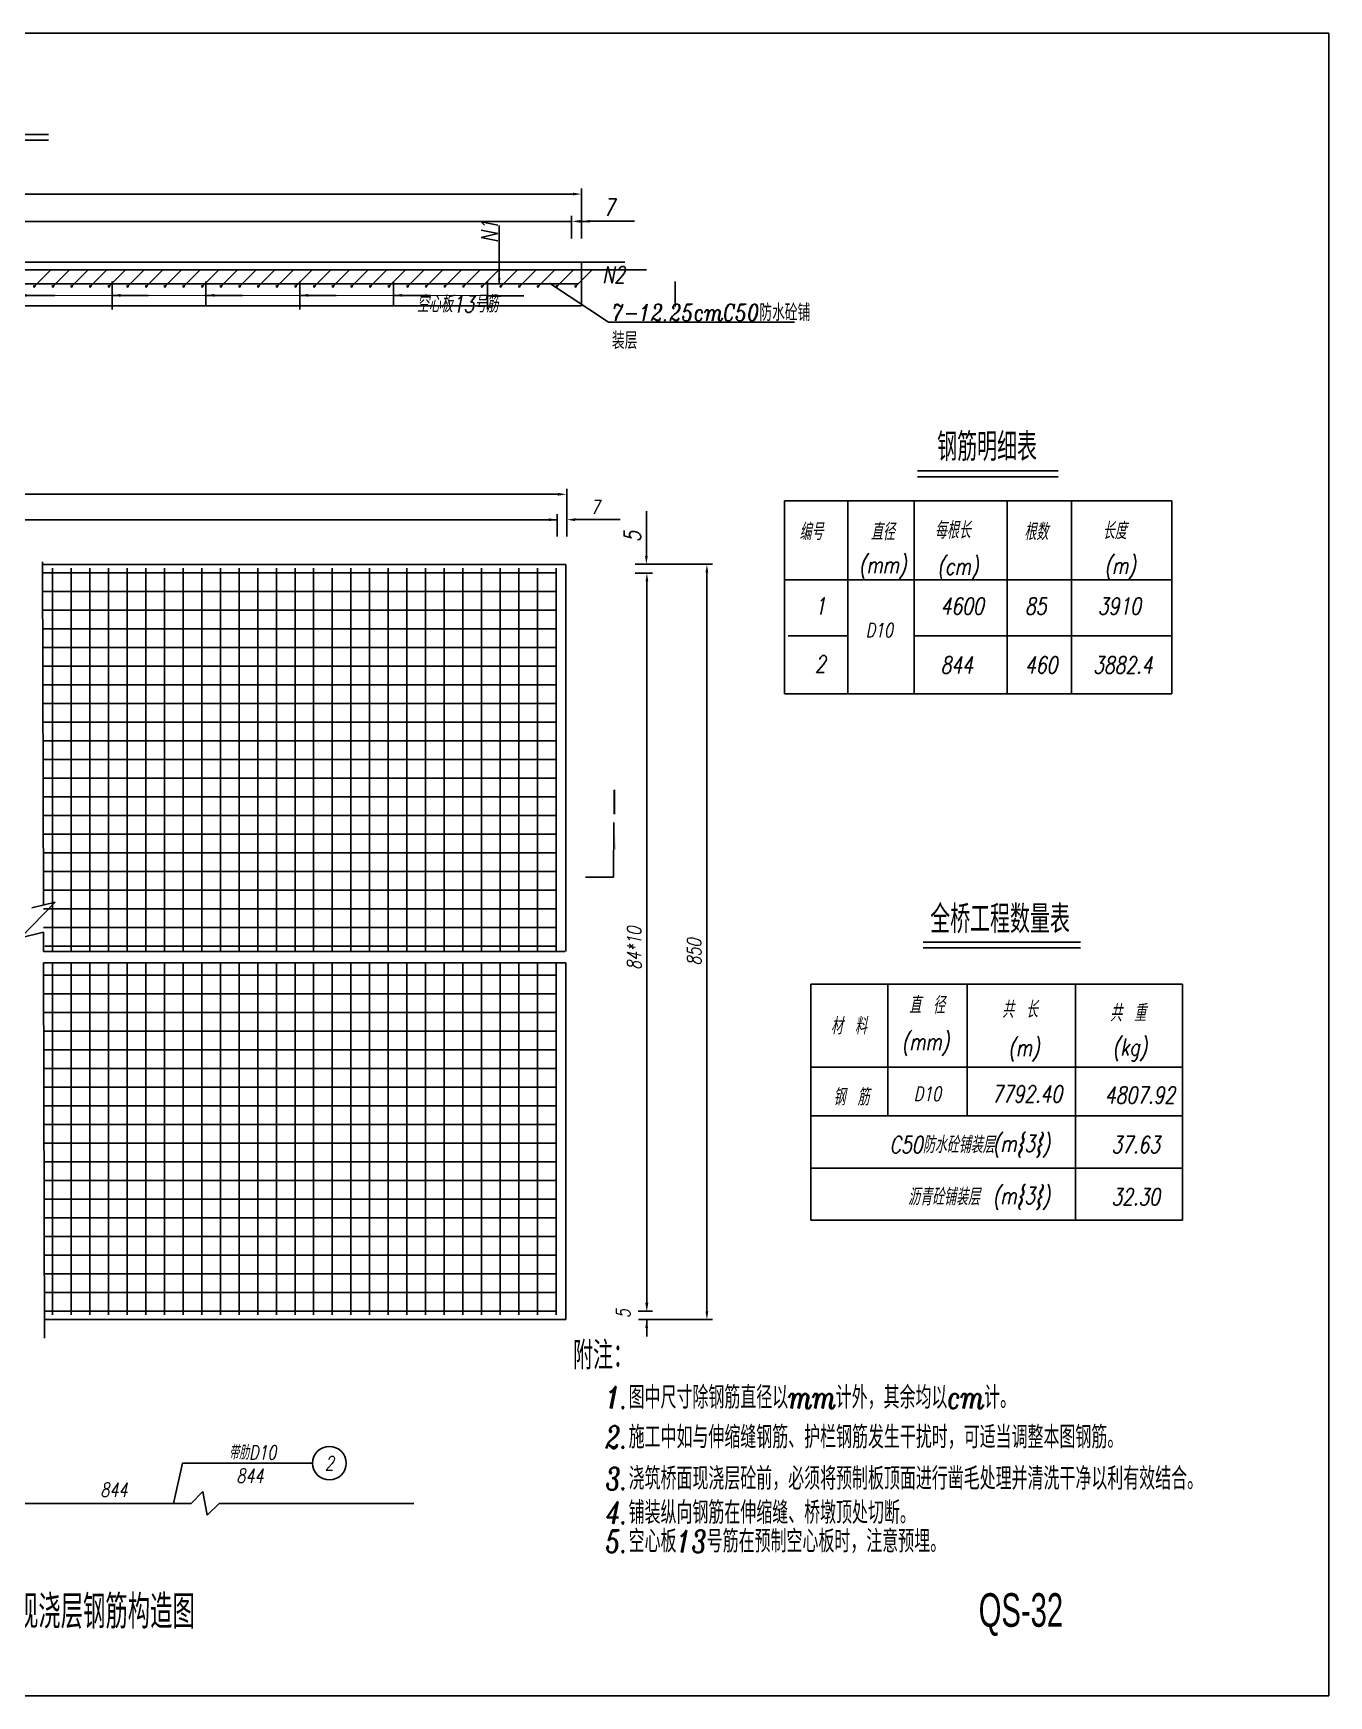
# Model space of a CAD drawing. Header units: millimetres. Extents: x -24082 to -8318, y -18393 to -12453.
# Drawn here: x -18629.5 to -18398.1, y -13047.1 to -12750.1 of the extents above; entities that cross this region are included whole.
import ezdxf
from ezdxf.enums import TextEntityAlignment as Align

# ---------------------------------------------------------------- set-up
doc = ezdxf.new("R2010")
doc.units = ezdxf.units.MM
doc.header["$LTSCALE"] = 12
doc.layers.add('1', color=1, linetype='Continuous')
doc.layers.add('图框', color=5, linetype='Continuous')
doc.layers.add('Dim', color=7, linetype='Continuous', lineweight=18)
doc.styles.add('ffdb', font='italc1.shx', dxfattribs={"width": 0.7, "bigfont": 'fsdb.shx'})
doc.styles.add('HZTXT', font='italc1.shx', dxfattribs={"width": 0.75, "bigfont": 'fsdb.shx'})
doc.styles.get("Standard").update_dxf_attribs({"font": 'italc1.shx', "width": 0.8, "bigfont": 'fsdb.shx'})
doc.styles.add('tk', font='fsdb_e.shx', dxfattribs={"width": 0.75, "bigfont": 'fsdb.shx'})
doc.dimstyles.new('比例20', dxfattribs={"dimtxt": 3, "dimasz": 1.5, "dimexe": 1, "dimexo": 1, "dimgap": 0.5, "dimtad": 1, "dimdec": 1, "dimlfac": 2, "dimdsep": 46, "dimtxsty": 'ffdb', "dimcen": 0, "dimclrd": 3, "dimclre": 3, "dimclrt": 3, "dimadec": 0, "dimazin": 0, "dimtfac": 2.5, "dimtdec": 1, "dimtofl": 0, "dimtmove": 0, "dimatfit": 3, "dimfxl": 1, "dimtolj": 1, "dimtzin": 0, "dimarcsym": 0})

msp = doc.modelspace()

# ---------------------------------------------------------------- linework, layer by layer
at = {"color": 1, "linetype": 'Continuous'}
for p, q in [((-18646.796, -12768.202, -0.7), (-18626.796, -12768.202, -0.7)), ((-18615.435, -12794.442, -0.7), (-18615.435, -12798.922, -0.7)), ((-18598.674, -12794.442, -0.7), (-18598.674, -12798.922, -0.7)), ((-18598.674, -12794.442, -0.7), (-18598.674, -12798.922, -0.7)), ((-18581.913, -12794.442, -0.7), (-18581.913, -12798.922, -0.7)), ((-18565.152, -12794.442, -0.7), (-18565.152, -12798.922, -0.7)), ((-18548.391, -12794.442, -0.7), (-18548.391, -12798.922, -0.7)), ((-18514.869, -12794.442, -0.7), (-18514.869, -12798.922, -0.7)), ((-18532.276, -12794.907, -0.7), (-18636.095, -12794.907, -0.7)), ((-18615.435, -12795.016, -0.7), (-18615.435, -12799.497, -0.7)), ((-18581.913, -12795.016, -0.7), (-18581.913, -12799.497, -0.7)), ((-18548.391, -12795.016, -0.7), (-18548.391, -12799.497, -0.7)), ((-18471.573, -12828.297, -0.7), (-18446.475, -12828.297, -0.7)), ((-18495.34, -12833.65, -0.7), (-18426.124, -12833.65, -0.7)), ((-18495.34, -12868.135, -0.7), (-18495.34, -12833.65, -0.7)), ((-18536.102, -12846.532, -0.7), (-18627.888, -12846.532, -0.7)), ((-18626.102, -12914.171, -0.7), (-18626.102, -12845.699, -0.7)), ((-18622.769, -12914.171, -0.7), (-18622.769, -12845.699, -0.7)), ((-18619.436, -12914.171, -0.7), (-18619.436, -12845.699, -0.7)), ((-18616.102, -12914.171, -0.7), (-18616.102, -12845.699, -0.7)), ((-18612.769, -12914.171, -0.7), (-18612.769, -12845.699, -0.7)), ((-18609.436, -12914.171, -0.7), (-18609.436, -12845.699, -0.7)), ((-18606.102, -12914.171, -0.7), (-18606.102, -12845.699, -0.7)), ((-18602.769, -12914.171, -0.7), (-18602.769, -12845.699, -0.7)), ((-18599.436, -12914.171, -0.7), (-18599.436, -12845.699, -0.7)), ((-18596.102, -12914.171, -0.7), (-18596.102, -12845.699, -0.7)), ((-18592.769, -12914.171, -0.7), (-18592.769, -12845.699, -0.7)), ((-18589.436, -12914.171, -0.7), (-18589.436, -12845.699, -0.7)), ((-18586.102, -12914.171, -0.7), (-18586.102, -12845.699, -0.7)), ((-18582.769, -12914.171, -0.7), (-18582.769, -12845.699, -0.7)), ((-18579.436, -12914.171, -0.7), (-18579.436, -12845.699, -0.7)), ((-18576.102, -12914.171, -0.7), (-18576.102, -12845.699, -0.7)), ((-18572.769, -12914.171, -0.7), (-18572.769, -12845.699, -0.7)), ((-18569.436, -12914.171, -0.7), (-18569.436, -12845.699, -0.7)), ((-18566.102, -12914.171, -0.7), (-18566.102, -12845.699, -0.7)), ((-18562.769, -12914.171, -0.7), (-18562.769, -12845.699, -0.7)), ((-18559.436, -12914.171, -0.7), (-18559.436, -12845.699, -0.7)), ((-18556.102, -12914.171, -0.7), (-18556.102, -12845.699, -0.7)), ((-18552.769, -12914.171, -0.7), (-18552.769, -12845.699, -0.7)), ((-18549.436, -12914.171, -0.7), (-18549.436, -12845.699, -0.7)), ((-18546.102, -12914.171, -0.7), (-18546.102, -12845.699, -0.7)), ((-18542.769, -12914.171, -0.7), (-18542.769, -12845.699, -0.7)), ((-18539.436, -12914.171, -0.7), (-18539.436, -12845.699, -0.7)), ((-18536.102, -12914.171, -0.7), (-18536.102, -12845.699, -0.7)), ((-18536.102, -12849.865, -0.7), (-18627.878, -12849.865, -0.7)), ((-18536.102, -12853.199, -0.7), (-18627.869, -12853.199, -0.7)), ((-18536.102, -12856.532, -0.7), (-18627.859, -12856.532, -0.7)), ((-18536.102, -12859.865, -0.7), (-18627.85, -12859.865, -0.7)), ((-18536.102, -12863.199, -0.7), (-18627.84, -12863.199, -0.7)), ((-18536.102, -12866.532, -0.7), (-18627.83, -12866.532, -0.7)), ((-18536.102, -12869.865, -0.7), (-18627.821, -12869.865, -0.7)), ((-18536.102, -12873.199, -0.7), (-18627.811, -12873.199, -0.7)), ((-18536.102, -12876.532, -0.7), (-18627.802, -12876.532, -0.7)), ((-18536.102, -12879.865, -0.7), (-18627.792, -12879.865, -0.7)), ((-18536.102, -12883.199, -0.7), (-18627.783, -12883.199, -0.7)), ((-18536.102, -12886.532, -0.7), (-18627.773, -12886.532, -0.7)), ((-18536.102, -12889.865, -0.7), (-18627.763, -12889.865, -0.7)), ((-18536.102, -12893.199, -0.7), (-18627.754, -12893.199, -0.7)), ((-18536.102, -12896.532, -0.7), (-18627.744, -12896.532, -0.7)), ((-18536.102, -12899.865, -0.7), (-18627.735, -12899.865, -0.7)), ((-18536.102, -12903.199, -0.7), (-18627.725, -12903.199, -0.7)), ((-18536.102, -12906.532, -0.7), (-18627.716, -12906.532, -0.7)), ((-18536.102, -12909.865, -0.7), (-18627.706, -12909.865, -0.7)), ((-18536.102, -12913.199, -0.7), (-18627.425, -12913.199, -0.7)), ((-18470.554, -12912.482, -0.7), (-18442.474, -12912.482, -0.7)), ((-18626.102, -12979.076, -0.7), (-18626.102, -12916.171, -0.7)), ((-18622.769, -12979.076, -0.7), (-18622.769, -12916.171, -0.7)), ((-18619.436, -12979.076, -0.7), (-18619.436, -12916.171, -0.7)), ((-18616.102, -12979.076, -0.7), (-18616.102, -12916.171, -0.7)), ((-18612.769, -12979.076, -0.7), (-18612.769, -12916.171, -0.7)), ((-18609.436, -12979.076, -0.7), (-18609.436, -12916.171, -0.7)), ((-18606.102, -12979.076, -0.7), (-18606.102, -12916.171, -0.7)), ((-18602.769, -12979.076, -0.7), (-18602.769, -12916.171, -0.7)), ((-18599.436, -12979.076, -0.7), (-18599.436, -12916.171, -0.7)), ((-18596.102, -12979.076, -0.7), (-18596.102, -12916.171, -0.7)), ((-18592.769, -12979.076, -0.7), (-18592.769, -12916.171, -0.7)), ((-18589.436, -12979.076, -0.7), (-18589.436, -12916.171, -0.7)), ((-18586.102, -12979.076, -0.7), (-18586.102, -12916.171, -0.7)), ((-18582.769, -12979.076, -0.7), (-18582.769, -12916.171, -0.7)), ((-18579.436, -12979.076, -0.7), (-18579.436, -12916.171, -0.7)), ((-18576.102, -12979.076, -0.7), (-18576.102, -12916.171, -0.7)), ((-18572.769, -12979.076, -0.7), (-18572.769, -12916.171, -0.7)), ((-18569.436, -12979.076, -0.7), (-18569.436, -12916.171, -0.7)), ((-18566.102, -12979.076, -0.7), (-18566.102, -12916.171, -0.7)), ((-18562.769, -12979.076, -0.7), (-18562.769, -12916.171, -0.7)), ((-18559.436, -12979.076, -0.7), (-18559.436, -12916.171, -0.7)), ((-18556.102, -12979.076, -0.7), (-18556.102, -12916.171, -0.7)), ((-18552.769, -12979.076, -0.7), (-18552.769, -12916.171, -0.7)), ((-18549.436, -12979.076, -0.7), (-18549.436, -12916.171, -0.7)), ((-18546.102, -12979.076, -0.7), (-18546.102, -12916.171, -0.7)), ((-18542.769, -12979.076, -0.7), (-18542.769, -12916.171, -0.7)), ((-18539.436, -12979.076, -0.7), (-18539.436, -12916.171, -0.7)), ((-18536.102, -12979.076, -0.7), (-18536.102, -12916.171, -0.7)), ((-18536.102, -12918.409, -0.7), (-18627.681, -12918.409, -0.7)), ((-18536.102, -12921.742, -0.7), (-18627.672, -12921.742, -0.7)), ((-18490.638, -12919.988, -0.7), (-18424.232, -12919.988, -0.7)), ((-18490.638, -12962.168, -0.7), (-18490.638, -12919.988, -0.7)), ((-18536.102, -12925.076, -0.7), (-18627.662, -12925.076, -0.7)), ((-18536.102, -12928.409, -0.7), (-18627.653, -12928.409, -0.7)), ((-18536.102, -12931.742, -0.7), (-18627.643, -12931.742, -0.7)), ((-18536.102, -12935.076, -0.7), (-18627.633, -12935.076, -0.7)), ((-18536.102, -12938.409, -0.7), (-18627.624, -12938.409, -0.7)), ((-18536.102, -12941.742, -0.7), (-18627.614, -12941.742, -0.7)), ((-18536.102, -12945.076, -0.7), (-18627.605, -12945.076, -0.7)), ((-18536.102, -12948.409, -0.7), (-18627.595, -12948.409, -0.7)), ((-18536.102, -12951.742, -0.7), (-18627.586, -12951.742, -0.7)), ((-18536.102, -12955.076, -0.7), (-18627.576, -12955.076, -0.7)), ((-18536.102, -12958.409, -0.7), (-18627.566, -12958.409, -0.7)), ((-18536.102, -12961.742, -0.7), (-18627.557, -12961.742, -0.7)), ((-18490.638, -12962.168, -0.7), (-18424.232, -12962.168, -0.7)), ((-18536.102, -12965.076, -0.7), (-18627.547, -12965.076, -0.7)), ((-18536.102, -12968.409, -0.7), (-18627.538, -12968.409, -0.7)), ((-18536.102, -12971.742, -0.7), (-18627.528, -12971.742, -0.7)), ((-18536.102, -12975.076, -0.7), (-18627.519, -12975.076, -0.7)), ((-18536.102, -12978.409, -0.7), (-18627.509, -12978.409, -0.7)), ((-18632.68, -13012.761, -0.7), (-18601.339, -13012.761, -0.7)), ((-18596.339, -13012.761, -0.7), (-18561.538, -13012.761, -0.7))]:
    msp.add_line(p, q, dxfattribs=at)
at = {"color": 7, "linetype": 'Continuous'}
for p, q in [((-18646.796, -12769.202, -0.7), (-18626.796, -12769.202, -0.7)), ((-18769.465, -12778.845, -0.7), (-18533.11, -12778.845, -0.7)), ((-18531.61, -12782.713, -0.7), (-18531.61, -12777.845, -0.7)), ((-18764.632, -12783.723, -0.7), (-18533.382, -12783.723, -0.7)), ((-18546.291, -12794.907, -0.7), (-18546.291, -12784.461, -0.7)), ((-18531.82, -12783.723, -0.7), (-18530.32, -12783.723, -0.7)), ((-18636.095, -12791.004, -0.7), (-18523.83, -12791.004, -0.7)), ((-18531.61, -12791.004, -0.7), (-18531.61, -12796.004, -0.7)), ((-18519.991, -12792.39, -0.7), (-18766.435, -12792.413, -0.7)), ((-18629.34, -12795.341, -0.7), (-18626.412, -12792.413, -0.7)), ((-18626.007, -12795.341, -0.7), (-18623.079, -12792.413, -0.7)), ((-18622.673, -12795.341, -0.7), (-18619.746, -12792.413, -0.7)), ((-18619.34, -12795.341, -0.7), (-18616.412, -12792.413, -0.7)), ((-18616.007, -12795.341, -0.7), (-18613.079, -12792.413, -0.7)), ((-18612.673, -12795.341, -0.7), (-18609.746, -12792.413, -0.7)), ((-18609.34, -12795.341, -0.7), (-18606.412, -12792.413, -0.7)), ((-18606.007, -12795.341, -0.7), (-18603.079, -12792.413, -0.7)), ((-18602.673, -12795.341, -0.7), (-18599.746, -12792.413, -0.7)), ((-18599.34, -12795.341, -0.7), (-18596.412, -12792.413, -0.7)), ((-18596.007, -12795.341, -0.7), (-18593.079, -12792.413, -0.7)), ((-18592.673, -12795.341, -0.7), (-18589.746, -12792.413, -0.7)), ((-18589.34, -12795.341, -0.7), (-18586.412, -12792.413, -0.7)), ((-18586.007, -12795.341, -0.7), (-18583.079, -12792.413, -0.7)), ((-18582.673, -12795.341, -0.7), (-18579.746, -12792.413, -0.7)), ((-18579.34, -12795.341, -0.7), (-18576.412, -12792.413, -0.7)), ((-18576.007, -12795.341, -0.7), (-18573.079, -12792.413, -0.7)), ((-18572.673, -12795.341, -0.7), (-18569.746, -12792.413, -0.7)), ((-18569.34, -12795.341, -0.7), (-18566.412, -12792.413, -0.7)), ((-18566.007, -12795.341, -0.7), (-18563.079, -12792.413, -0.7)), ((-18562.673, -12795.341, -0.7), (-18559.746, -12792.413, -0.7)), ((-18559.34, -12795.341, -0.7), (-18556.412, -12792.413, -0.7)), ((-18556.007, -12795.341, -0.7), (-18553.079, -12792.413, -0.7)), ((-18552.673, -12795.341, -0.7), (-18549.746, -12792.413, -0.7)), ((-18549.34, -12795.341, -0.7), (-18546.412, -12792.413, -0.7)), ((-18546.291, -12794.907, -0.7), (-18546.291, -12794.195, -0.7)), ((-18546.007, -12795.341, -0.7), (-18543.079, -12792.413, -0.7)), ((-18542.673, -12795.341, -0.7), (-18539.746, -12792.413, -0.7)), ((-18539.34, -12795.341, -0.7), (-18536.412, -12792.413, -0.7)), ((-18537.287, -12794.747), (-18526.802, -12801.743)), ((-18536.007, -12795.341, -0.7), (-18533.079, -12792.413, -0.7)), ((-18532.673, -12795.341, -0.7), (-18529.746, -12792.413, -0.7)), ((-18531.61, -12796.004, -0.7), (-18531.61, -12798.84, -0.7)), ((-18531.61, -12798.84, -0.7), (-18636.095, -12798.84, -0.7)), ((-18526.802, -12801.743), (-18493.523, -12801.743)), ((-18471.573, -12829.342, -0.7), (-18446.475, -12829.342, -0.7)), ((-18627.894, -12844.565, -0.7), (-18627.717, -12905.865, -0.7)), ((-18534.409, -12845.032, -0.7), (-18627.892, -12845.032, -0.7)), ((-18534.409, -12914.171, -0.7), (-18534.409, -12845.032, -0.7)), ((-18519.004, -12844.994, -0.7), (-18508.198, -12844.994, -0.7)), ((-18522.011, -12846.551, -0.7), (-18518.91, -12846.551, -0.7)), ((-18519.91, -12846.551, -0.7), (-18519.88, -12846.551, -0.7)), ((-18519.91, -12976.906, -0.7), (-18519.91, -12848.051, -0.7)), ((-18509.198, -12978.425, -0.7), (-18509.198, -12846.494, -0.7)), ((-18495.34, -12868.135, -0.7), (-18484.035, -12868.135, -0.7)), ((-18525.905, -12900.87, -0.7), (-18525.843, -12891.087, -0.7)), ((-18530.905, -12900.87, -0.7), (-18525.905, -12900.87, -0.7)), ((-18625.631, -12905.338, -0.7), (-18631.828, -12911.733, -0.7)), ((-18629.788, -12906.388, -0.7), (-18625.631, -12905.338, -0.7)), ((-18631.828, -12911.733, -0.7), (-18627.687, -12910.687, -0.7)), ((-18627.687, -12910.687, -0.7), (-18627.687, -12914.171, -0.7)), ((-18470.554, -12913.526, -0.7), (-18442.474, -12913.526, -0.7)), ((-18627.688, -12916.171, -0.7), (-18627.495, -12983.225, -0.7)), ((-18627.688, -12916.171, -0.7), (-18534.409, -12916.171, -0.7)), ((-18627.687, -12914.171, -0.7), (-18534.562, -12914.171, -0.7)), ((-18534.409, -12979.909, -0.7), (-18534.409, -12916.171, -0.7)), ((-18519.952, -12976.906, -0.7), (-18519.952, -12975.406, -0.7)), ((-18521.473, -12978.406, -0.7), (-18518.91, -12978.406, -0.7)), ((-18521.432, -12978.406, -0.7), (-18518.952, -12978.406, -0.7)), ((-18534.409, -12979.909, -0.7), (-18627.505, -12979.909, -0.7)), ((-18521.432, -12979.925, -0.7), (-18518.952, -12979.925, -0.7)), ((-18519.952, -12981.425, -0.7), (-18519.952, -12982.925, -0.7)), ((-18518.952, -12979.925, -0.7), (-18508.198, -12979.925, -0.7)), ((-18604.468, -13012.761, -0.7), (-18602.872, -13005.57, -0.7)), ((-18602.872, -13005.57, -0.7), (-18579.615, -13005.57, -0.7)), ((-18601.339, -13012.761, -0.7), (-18599.218, -13010.64, -0.7)), ((-18599.218, -13010.64, -0.7), (-18598.46, -13014.882, -0.7)), ((-18598.46, -13014.882, -0.7), (-18596.339, -13012.761, -0.7))]:
    msp.add_line(p, q, dxfattribs=at)
at = {"color": 0, "linetype": 'ByBlock'}
for p, q in [((-18533.382, -12786.815, -0.7), (-18533.382, -12782.713, -0.7)), ((-18531.61, -12786.815, -0.7), (-18531.61, -12782.713, -0.7)), ((-18530.11, -12783.713, -0.7), (-18522.11, -12783.713, -0.7)), ((-18771.145, -12832.485, -0.7), (-18535.803, -12832.485, -0.7)), ((-18534.22, -12836.221, -0.7), (-18534.22, -12831.519, -0.7)), ((-18535.92, -12839.993, -0.7), (-18535.92, -12836.053, -0.7)), ((-18534.211, -12840.011, -0.7), (-18534.211, -12836.048, -0.7)), ((-18520.004, -12843.494, -0.7), (-18520.004, -12835.494, -0.7)), ((-18764.717, -12837.025, -0.7), (-18535.92, -12837.025, -0.7)), ((-18532.711, -12837.014, -0.7), (-18524.711, -12837.014, -0.7)), ((-18522.007, -12844.994, -0.7), (-18519.004, -12844.994, -0.7)), ((-18522.007, -12846.551, -0.7), (-18519.004, -12846.551, -0.7)), ((-18519.952, -12976.906, -0.7), (-18519.911, -12962.911, -0.7)), ((-18521.473, -12978.406, -0.7), (-18518.952, -12978.406, -0.7)), ((-18521.432, -12978.406, -0.7), (-18518.911, -12978.406, -0.7)), ((-18519.911, -12979.906, -0.7), (-18519.911, -12981.406, -0.7))]:
    msp.add_line(p, q, dxfattribs=at)
at = {"color": 7}
for p, q in [((-18484.035, -12833.65, -0.7), (-18484.035, -12868.135, -0.7)), ((-18472.175, -12833.65, -0.7), (-18472.175, -12868.135, -0.7)), ((-18455.557, -12833.65, -0.7), (-18455.557, -12868.135, -0.7)), ((-18444.06, -12833.65, -0.7), (-18444.06, -12868.135, -0.7)), ((-18495.34, -12847.734, -0.7), (-18426.124, -12847.734, -0.7)), ((-18494.701, -12857.79, -0.7), (-18484.035, -12857.79, -0.7)), ((-18472.175, -12857.79, -0.7), (-18426.124, -12857.79, -0.7)), ((-18476.851, -12919.988, -0.7), (-18476.851, -12943.522, -0.7)), ((-18462.695, -12919.988, -0.7), (-18462.695, -12943.522, -0.7)), ((-18443.345, -12919.988, -0.7), (-18443.345, -12962.168, -0.7)), ((-18490.638, -12934.846, -0.7), (-18424.232, -12934.846, -0.7)), ((-18490.638, -12943.522, -0.7), (-18424.232, -12943.522, -0.7)), ((-18490.638, -12952.845, -0.7), (-18424.232, -12952.845, -0.7))]:
    msp.add_line(p, q, dxfattribs=at)
at = {"color": 1}
for p, q in [((-18426.124, -12833.65, -0.7), (-18426.124, -12868.135, -0.7)), ((-18495.34, -12868.135, -0.7), (-18426.124, -12868.135, -0.7)), ((-18424.232, -12919.988, -0.7), (-18424.232, -12962.168, -0.7))]:
    msp.add_line(p, q, dxfattribs=at)
at = {"color": 7, "lineweight": 0}
msp.add_lwpolyline([(-18818.125, -13047.118), (-18398.125, -13047.118), (-18398.125, -12750.118), (-18818.125, -12750.118)], close=True, dxfattribs=at)
at = {"color": 7, "linetype": 'Continuous'}
msp.add_circle((-18576.615, -13005.57, -0.7), 3, dxfattribs=at)
at = {"color": 1}
for centre, start, end in [((-18629.34, -12795.341, -0.7), 0, 180), ((-18629.34, -12795.341, -0.7), 180, 0), ((-18626.007, -12795.341, -0.7), 0, 180), ((-18626.007, -12795.341, -0.7), 180, 0), ((-18622.673, -12795.341, -0.7), 0, 180), ((-18622.673, -12795.341, -0.7), 180, 0), ((-18619.34, -12795.341, -0.7), 0, 180), ((-18619.34, -12795.341, -0.7), 180, 0), ((-18616.007, -12795.341, -0.7), 0, 180), ((-18616.007, -12795.341, -0.7), 180, 0), ((-18612.673, -12795.341, -0.7), 0, 180), ((-18612.673, -12795.341, -0.7), 180, 0), ((-18609.34, -12795.341, -0.7), 0, 180), ((-18609.34, -12795.341, -0.7), 180, 0), ((-18606.007, -12795.341, -0.7), 0, 180), ((-18606.007, -12795.341, -0.7), 180, 0), ((-18602.673, -12795.341, -0.7), 0, 180), ((-18602.673, -12795.341, -0.7), 180, 0), ((-18599.34, -12795.341, -0.7), 0, 180), ((-18599.34, -12795.341, -0.7), 180, 0), ((-18596.007, -12795.341, -0.7), 0, 180), ((-18596.007, -12795.341, -0.7), 180, 0), ((-18592.673, -12795.341, -0.7), 0, 180), ((-18592.673, -12795.341, -0.7), 180, 0), ((-18589.34, -12795.341, -0.7), 0, 180), ((-18589.34, -12795.341, -0.7), 180, 0), ((-18586.007, -12795.341, -0.7), 0, 180), ((-18586.007, -12795.341, -0.7), 180, 0), ((-18582.673, -12795.341, -0.7), 0, 180), ((-18582.673, -12795.341, -0.7), 180, 0), ((-18579.34, -12795.341, -0.7), 0, 180), ((-18579.34, -12795.341, -0.7), 180, 0), ((-18576.007, -12795.341, -0.7), 0, 180), ((-18576.007, -12795.341, -0.7), 180, 0), ((-18572.673, -12795.341, -0.7), 0, 180), ((-18572.673, -12795.341, -0.7), 180, 0), ((-18569.34, -12795.341, -0.7), 0, 180), ((-18569.34, -12795.341, -0.7), 180, 0), ((-18566.007, -12795.341, -0.7), 0, 180), ((-18566.007, -12795.341, -0.7), 180, 0), ((-18562.673, -12795.341, -0.7), 0, 180), ((-18562.673, -12795.341, -0.7), 180, 0), ((-18559.34, -12795.341, -0.7), 0, 180), ((-18559.34, -12795.341, -0.7), 180, 0), ((-18556.007, -12795.341, -0.7), 0, 180), ((-18556.007, -12795.341, -0.7), 180, 0), ((-18552.673, -12795.341, -0.7), 0, 180), ((-18552.673, -12795.341, -0.7), 180, 0), ((-18549.34, -12795.341, -0.7), 0, 180), ((-18549.34, -12795.341, -0.7), 180, 0), ((-18546.007, -12795.341, -0.7), 0, 180), ((-18546.007, -12795.341, -0.7), 180, 0), ((-18542.673, -12795.341, -0.7), 0, 180), ((-18542.673, -12795.341, -0.7), 180, 0), ((-18539.34, -12795.341, -0.7), 0, 180), ((-18539.34, -12795.341, -0.7), 180, 0), ((-18536.007, -12795.341, -0.7), 0, 180), ((-18536.007, -12795.341, -0.7), 180, 0), ((-18532.658, -12795.341, -0.7), 0, 180), ((-18532.658, -12795.341, -0.7), 180, 0)]:
    msp.add_arc(centre, 0.125, start, end, dxfattribs=at)
at = {"color": 7, "linetype": 'Continuous'}
for points in [[(-18533.11, -12778.595, -0.7), (-18533.11, -12779.095, -0.7), (-18531.61, -12778.845, -0.7)], [(-18531.82, -12783.473, -0.7), (-18531.82, -12783.973, -0.7), (-18533.32, -12783.723, -0.7)], [(-18546.291, -12794.907, -0.7), (-18546.541, -12793.907, -0.7), (-18546.041, -12793.907, -0.7)], [(-18509.448, -12846.494, -0.7), (-18508.948, -12846.494, -0.7), (-18509.198, -12844.994, -0.7)], [(-18520.16, -12848.051, -0.7), (-18519.66, -12848.051, -0.7), (-18519.91, -12846.551, -0.7)], [(-18525.388, -12895.972, -0.7), (-18525.905, -12895.978, -0.7), (-18525.843, -12891.087, -0.7)], [(-18520.202, -12976.906, -0.7), (-18519.702, -12976.906, -0.7), (-18519.952, -12978.406, -0.7)], [(-18520.16, -12976.906, -0.7), (-18519.66, -12976.906, -0.7), (-18519.91, -12978.406, -0.7)], [(-18509.448, -12978.425, -0.7), (-18508.948, -12978.425, -0.7), (-18509.198, -12979.925, -0.7)], [(-18520.202, -12981.425, -0.7), (-18519.702, -12981.425, -0.7), (-18519.952, -12979.925, -0.7)]]:
    msp.add_solid(points, dxfattribs=at)
at = {"color": 0, "linetype": 'ByBlock'}
for points in [[(-18530.11, -12783.463, -0.7), (-18530.11, -12783.963, -0.7), (-18531.61, -12783.713, -0.7)], [(-18535.736, -12832.235, -0.7), (-18535.87, -12832.735, -0.7), (-18534.303, -12832.485, -0.7)], [(-18537.487, -12836.775, -0.7), (-18537.353, -12837.275, -0.7), (-18535.92, -12837.025, -0.7)], [(-18532.644, -12836.764, -0.7), (-18532.778, -12837.264, -0.7), (-18534.211, -12837.014, -0.7)], [(-18520.254, -12843.494, -0.7), (-18519.754, -12843.494, -0.7), (-18520.004, -12844.994, -0.7)], [(-18520.16, -12848.051, -0.7), (-18519.66, -12848.051, -0.7), (-18519.91, -12846.551, -0.7)], [(-18520.202, -12976.906, -0.7), (-18519.702, -12976.906, -0.7), (-18519.952, -12978.406, -0.7)]]:
    msp.add_solid(points, dxfattribs=at)
at = {"layer": '1'}
msp.add_line((-18818.125, -13047.118), (-18398.125, -13047.118), dxfattribs=at)
msp.add_line((-18818.125, -13047.118), (-18398.125, -13047.118), dxfattribs=at)
at = {"layer": 'Defpoints', "color": 0, "linetype": 'ByBlock'}
for p in [(-18531.61, -12783.713, -0.7), (-18535.925, -12837.025, -0.7), (-18534.211, -12837.014, -0.7), (-18520.004, -12844.994, -0.7), (-18521.965, -12846.624, -0.7), (-18519.868, -12846.624, -0.7), (-18521.473, -12978.406, -0.7), (-18521.432, -12978.406, -0.7), (-18519.952, -12978.406, -0.7)]:
    msp.add_point(p, dxfattribs=at)
at = {"layer": 'Dim', "color": 6}
msp.add_line((-18398.125, -12750.118), (-18398.125, -13047.118), dxfattribs=at)
at = {"layer": 'Dim', "linetype": 'Continuous'}
msp.add_line((-18545.13, -12797.002), (-18766.284, -12796.94, -0.7), dxfattribs=at)
at = {"layer": '图框', "color": 0}
msp.add_lwpolyline([(-18818.125, -12750.118), (-18398.125, -12750.118), (-18398.125, -13047.118), (-18818.125, -13047.118)], close=True, dxfattribs=at)
msp.add_lwpolyline([(-18818.125, -12750.118), (-18398.125, -12750.118), (-18398.125, -13047.118), (-18818.125, -13047.118)], close=True, dxfattribs=at)

# ---------------------------------------------------------------- texts
at = {"color": 0, "linetype": 'ByBlock', "width": 0.75}
msp.add_text('7', height=3, dxfattribs=at).set_placement((-18527.61, -12782.713, -0.7))
at = {"color": 7, "linetype": 'Continuous', "width": 0.75}
for s, height, p in [('N1', 3, (-18546.511, -12787.612, -0.7)), ('850', 2.5, (-18510.198, -12916.674, -0.7)), ('5', 2.5, (-18522.905, -12979.656, -0.7))]:
    msp.add_text(s, height=height, rotation=90, dxfattribs=at).set_placement(p)
at = {"color": 0, "linetype": 'ByBlock', "width": 0.75}
msp.add_text('N2', height=3, dxfattribs=at).set_placement((-18523.83, -12794.763, -0.7), align=Align.RIGHT)
at = {"color": 7, "linetype": 'Continuous', "width": 0.75}
for s, height, p in [('钢筋明细表', 5, (-18459.145, -12823.771, -0.7)), ('全桥工程数量表', 5, (-18456.838, -12908.107, -0.7)), ('2', 2.5, (-18576.615, -13005.57, -0.7))]:
    msp.add_text(s, height=height, dxfattribs=at).set_placement(p, align=Align.MIDDLE)
for s, height, p in [('7', 2.5, (-18529.943, -12836.014, -0.7)), ('附注：', 5, (-18533.103, -12988.828, -0.7)), ('1.图中尺寸除钢筋直径以mm计外，其余均以cm计。^J', 4, (-18527.29, -12995.825, -0.7)), ('2.施工中如与伸缩缝钢筋、护栏钢筋发生干扰时，可适当调整本图钢筋。^J', 4, (-18527.29, -13002.921, -0.7)), ('3.浇筑桥面现浇层砼前，必须将预制板顶面进行凿毛处理并清洗干净以利有效结合。^J', 4, (-18527.29, -13010.316, -0.7)), ('4.铺装纵向钢筋在伸缩缝、桥墩顶处切断。', 4, (-18527.29, -13016.41, -0.7)), ('5.空心板13号筋在预制空心板时，注意预埋。', 4, (-18527.29, -13021.527, -0.7))]:
    msp.add_text(s, height=height, dxfattribs=at).set_placement(p)
at = {"color": 0, "linetype": 'ByBlock', "width": 0.75}
msp.add_text('5', height=3, rotation=90, dxfattribs=at).set_placement((-18521.004, -12840.994, -0.7))
at = {"color": 7, "width": 0.75}
for s, p in [('编号', (-18492.706, -12840.68, -0.7)), ('直径', (-18479.945, -12840.68, -0.7)), ('每根长', (-18468.518, -12840.401, -0.7)), ('根数', (-18452.545, -12840.695, -0.7)), ('长度', (-18438.526, -12840.509, -0.7)), ('(mm)', (-18482.027, -12846.589, -0.7)), ('(cm)', (-18468.028, -12846.846, -0.7)), ('(m)', (-18438.169, -12846.706, -0.7)), ('1', (-18489.895, -12853.952, -0.7)), ('4600', (-18467.447, -12853.954, -0.7)), ('85', (-18452.383, -12853.954, -0.7)), ('3910', (-18439.374, -12853.954, -0.7)), ('2', (-18489.895, -12864.296, -0.7)), ('844', (-18467.447, -12864.479, -0.7)), ('460', (-18452.383, -12864.479, -0.7)), ('3882.4', (-18440.22, -12864.479, -0.7)), ('直\u3000径', (-18473.103, -12925.237, -0.7)), ('共\u3000长', (-18456.517, -12926.031, -0.7)), ('共\u3000重', (-18437.201, -12926.65, -0.7)), ('材\u3000料', (-18487.08, -12928.971, -0.7)), ('(mm)', (-18474.391, -12931.78, -0.7)), ('(m)', (-18455.353, -12932.829, -0.7)), ('(kg)', (-18436.719, -12932.728, -0.7)), ('钢\u3000筋', (-18486.641, -12941.669, -0.7)), ('7792.40', (-18458.289, -12941.11)), ('4807.92', (-18438.108, -12941.314, -0.7)), ('C50防水砼铺装层', (-18476.549, -12950.175, -0.7)), ('(m{3})', (-18458.113, -12949.964, -0.7)), ('37.63', (-18436.943, -12950.166, -0.7)), ('沥青砼铺装层', (-18473.296, -12959.498, -0.7)), ('(m{3})', (-18458.113, -12959.287, -0.7)), ('32.30', (-18436.943, -12959.489, -0.7))]:
    msp.add_text(s, height=3, dxfattribs=at).set_placement(p)
at = {"color": 7, "linetype": 'Continuous', "width": 0.75}
for s, height, p in [('D10', 2.5, (-18478.405, -12858.013, -0.7)), ('Ⅰ', 5, (-18525.749, -12890.108, -0.7)), ('D10', 2.5, (-18469.789, -12940.823)), ('带肋D10', 2.5, (-18590.331, -13004.921, -0.7)), ('844', 2.5, (-18590.826, -13009.093, -0.7)), ('844', 2.5, (-18615.118, -13011.589, -0.7))]:
    msp.add_text(s, height=height, dxfattribs=at).set_placement(p, align=Align.CENTER)
at = {"color": 7, "linetype": 'Continuous', "insert": (-18526.164, -12798.517), "char_height": 3, "width": 35.82987, "attachment_point": 1}
msp.add_mtext('7-12.25cmC50防水砼铺装层', dxfattribs=at)
at = {"layer": 'Dim', "color": 7, "width": 0.75}
msp.add_text('84*10', height=2.5, rotation=90, dxfattribs=at).set_placement((-18520.91, -12917.454, -0.7))
at = {"layer": 'Dim', "linetype": 'Continuous', "insert": (-18561.037, -12796.998, -0.05), "char_height": 3, "width": 24.26985, "attachment_point": 1, "style": 'HZTXT'}
msp.add_mtext('空心板13号筋', dxfattribs=at)
at = {"layer": '图框', "color": 0, "style": 'tk', "width": 0.7}
msp.add_text('桥面现浇层钢筋构造图', height=6, dxfattribs=at).set_placement((-18620.625, -13035.118), align=Align.CENTER)
at = {"layer": '图框', "color": 0, "style": 'tk', "width": 0.65}
msp.add_text('QS-32', height=6, dxfattribs=at).set_placement((-18460.647, -13034.797))

# ---------------------------------------------------------------- leaders
at = {"layer": 'Dim', "linetype": 'Continuous'}
for points in [[(-18632.196, -12796.94, -0.7), (-18625.683, -12796.941, -0.7)], [(-18615.435, -12796.94, -0.7), (-18608.922, -12796.941, -0.7)], [(-18598.674, -12796.94, -0.7), (-18592.161, -12796.941, -0.7)], [(-18581.913, -12796.94, -0.7), (-18575.4, -12796.941, -0.7)], [(-18565.152, -12796.94, -0.7), (-18558.639, -12796.941, -0.7)], [(-18548.393, -12797.001, -0.01), (-18541.88, -12797.003, -0.01)]]:
    msp.add_leader(points, dimstyle='比例20', override={"dimgap": 0.5, "dimtad": 0, "dimfxl": 6, "dimfxlon": 1}, dxfattribs=at)

doc.saveas('drawing.dxf')
